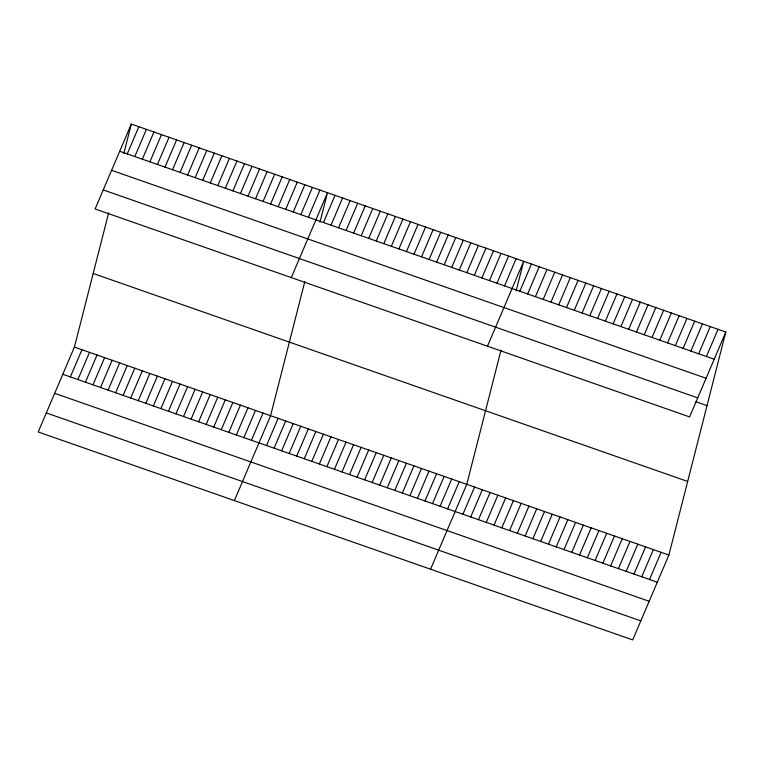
<?xml version="1.0" encoding="UTF-8"?>
<svg xmlns="http://www.w3.org/2000/svg" width="764" height="764" viewBox="0 0 764 764"><rect width="100%" height="100%" fill="white"/><g stroke="black" fill="none" stroke-linecap="round" stroke-linejoin="round"><path stroke-width="1.15" d="M725.8 332.034L689.596 416.915L95.108 208.964L131.312 124.083L725.8 332.034L668.892 555.036L632.688 639.917L38.2 431.966L74.404 347.085L108.669 212.841M123.806 153.516L131.312 124.083M304.846 281.458L270.58 415.712L234.376 500.592M319.982 222.143L327.498 192.709L291.294 277.58M501.022 350.084L466.766 484.338L430.562 569.218M516.158 290.769L523.674 261.326L487.47 346.207M127.263 153.908L138.857 126.719M134.808 156.544L146.401 129.364M142.352 159.189L153.956 132M149.897 161.825L161.5 134.636M157.441 164.47L169.045 137.281M70.355 376.919L81.949 349.731M164.995 167.106L176.589 139.917M77.899 379.555L89.493 352.366M172.54 169.742L184.134 142.553M85.444 382.191L97.038 355.002M180.084 172.387L191.678 145.198M92.988 384.836L104.582 357.647M187.629 175.023L199.223 147.834M100.533 387.472L112.127 360.283M195.173 177.659L206.767 150.479M108.077 390.108L119.681 362.929M202.718 180.304L214.312 153.115M115.622 392.753L127.225 365.564M210.262 182.94L221.856 155.751M123.166 395.389L134.77 368.2M217.807 185.585L229.41 158.396M130.72 398.034L142.314 370.846M225.351 188.221L236.955 161.032M138.265 400.67L149.859 373.481M232.896 190.857L244.499 163.668M145.809 403.306L157.403 376.117M240.44 193.502L252.044 166.313M153.354 405.951L164.948 378.763M247.994 196.138L259.588 168.949M160.898 408.587L172.492 381.398M255.539 198.774L267.133 171.594M168.443 411.223L180.037 384.044M263.083 201.419L274.677 174.23M175.987 413.868L187.581 386.679M270.628 204.055L282.222 176.866M183.532 416.504L195.126 389.315M278.172 206.7L289.766 179.511M191.076 419.149L202.68 391.961M285.717 209.336L297.311 182.147M198.621 421.785L210.224 394.596M293.261 211.972L304.855 184.783M206.165 424.421L217.769 397.232M300.806 214.617L312.409 187.428M213.719 427.066L225.313 399.878M308.35 217.253L319.954 190.064M221.264 429.702L232.858 402.513M228.808 432.338L240.402 405.159M323.439 222.534L335.043 195.345M236.353 434.983L247.947 407.795M330.993 225.17L342.587 197.981M243.897 437.619L255.491 410.43M338.538 227.815L350.132 200.626M251.442 440.265L263.036 413.076M346.082 230.451L357.676 203.262M353.627 233.087L365.221 205.898M266.531 445.536L278.134 418.347M361.171 235.732L372.765 208.543M274.075 448.181L285.679 420.993M368.716 238.368L380.31 211.179M281.62 450.817L293.223 423.628M376.26 241.004L387.854 213.825M289.164 453.453L300.768 426.274M383.805 243.649L395.408 216.46M296.718 456.098L308.312 428.91M391.349 246.285L402.953 219.096M304.263 458.734L315.857 431.545M398.894 248.93L410.497 221.741M311.808 461.38L323.401 434.191M406.448 251.566L418.042 224.377M319.352 464.015L330.946 436.827M413.993 254.202L425.586 227.013M326.897 466.651L338.49 439.462M421.537 256.847L433.131 229.658M334.441 469.297L346.035 442.108M429.082 259.483L440.675 232.294M341.986 471.932L353.579 444.743M436.626 262.119L448.22 234.94M349.53 474.568L361.133 447.389M444.171 264.764L455.764 237.575M357.074 477.213L368.678 450.025M451.715 267.4L463.309 240.211M364.619 479.849L376.222 452.66M459.259 270.045L470.853 242.857M372.173 482.495L383.767 455.306M466.804 272.681L478.407 245.492M379.718 485.13L391.311 457.942M474.348 275.317L485.952 248.128M387.262 487.766L398.856 460.577M481.893 277.962L493.496 250.773M394.807 490.412L406.4 463.223M489.447 280.598L501.041 253.409M402.351 493.047L413.945 465.859M496.992 283.234L508.585 256.045M409.896 495.683L421.489 468.504M504.536 285.879L516.13 258.69M417.44 498.329L429.034 471.14M424.985 500.964L436.578 473.776M519.854 291.237L531.448 264.048M432.529 503.61L444.132 476.421M527.628 293.959L539.222 266.77M440.074 506.245L451.677 479.057M535.402 296.671L546.995 269.482M447.618 508.881L459.221 481.692M543.175 299.392L554.769 272.204M550.949 302.114L562.543 274.925M462.946 514.239L474.539 487.06M558.723 304.836L570.316 277.647M470.719 516.961L482.313 489.772M566.496 307.548L578.09 280.359M478.493 519.682L490.087 492.494M574.27 310.27L585.864 283.081M486.267 522.404L497.861 495.215M582.044 312.992L593.638 285.803M494.041 525.116L505.634 497.937M589.818 315.713L601.411 288.525M501.814 527.838L513.408 500.649M597.591 318.426L609.185 291.237M509.588 530.56L521.182 503.371M605.365 321.147L616.968 293.959M517.362 533.282L528.955 506.093M613.139 323.869L624.742 296.68M525.135 535.994L536.729 508.814M620.912 326.591L632.516 299.402M532.909 538.716L544.503 511.527M628.686 329.303L640.289 302.114M540.683 541.437L552.276 514.248M636.46 332.025L648.063 304.836M548.456 544.159L560.05 516.97M644.233 334.747L655.837 307.558M556.23 546.871L567.824 519.692M652.007 337.468L663.61 310.279M564.004 549.593L575.598 522.404M659.781 340.181L671.384 312.992M571.778 552.315L583.371 525.126M667.555 342.902L679.158 315.713M579.551 555.036L591.145 527.848M675.338 345.624L686.931 318.435M587.325 557.749L598.919 530.569M683.111 348.346L694.705 321.157M595.099 560.47L606.692 533.282M690.885 351.058L702.479 323.869M602.872 563.192L614.466 536.003M698.659 353.78L710.253 326.591M610.646 565.914L622.249 538.725M706.433 356.502L718.026 329.313M618.42 568.626L630.023 541.447M626.193 571.348L637.797 544.159M633.967 574.07L645.57 546.881M641.741 576.791L653.344 549.602M649.515 579.504L661.118 552.324M119.719 151.272L714.206 359.223M111.601 170.305L706.079 378.256M103.235 189.921L697.713 397.872M695.918 401.74L707.015 405.627M93.189 273.493L687.667 481.444M74.404 347.085L668.892 555.036M62.81 374.274L657.288 582.225M54.683 393.317L649.171 601.268M46.317 412.932L640.805 620.884"/></g></svg>
